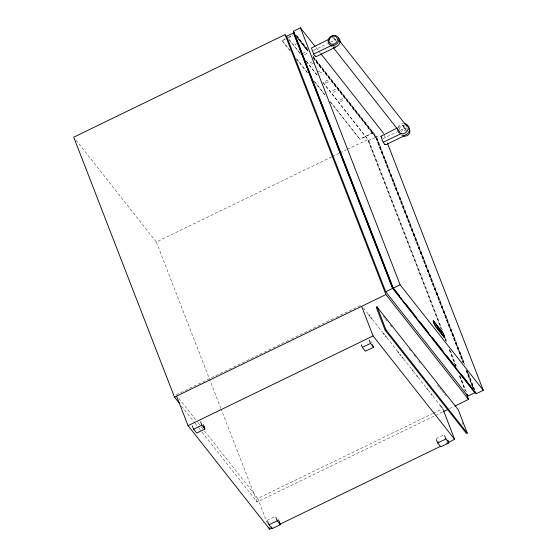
<?xml version="1.0" encoding="UTF-8"?>
<svg xmlns="http://www.w3.org/2000/svg" width="557" height="557" viewBox="0 0 557 557"><rect width="100%" height="100%" fill="white"/><g stroke="black" fill="none" stroke-linecap="round" stroke-linejoin="round"><path stroke-width="0.42" stroke-dasharray="2.79 2.09" d="M267.346 520.788L267.534 520.238L275.276 516.478L275.847 516.666M289.71 50.339L282.141 40.765L282.065 40.25L285.17 38.746M373.148 132.51L373.225 133.019L359.864 139.361M436.027 438.679L443.943 434.662L444.514 434.843M313.417 50.541L327.453 43.655M75.884 139.988L156.329 241.989L331.575 156.97M330.788 102.21L359.78 138.965L373.141 132.559M323.151 82.603L368.79 140.503L375.864 137.28L463.264 362.614L375.871 137.203L314.113 58.854M463.194 362.948L375.759 137.523L376.33 137.182L464.747 365.086M382.944 138.749L396.981 131.856M204.579 431.048L257.745 498.445L432.434 413.698M288.268 37.242L292.926 34.987M285.358 39.241L282.204 40.821M288.463 37.73L293.114 35.474M296.763 43.516L295.252 44.247L296.38 45.695L298.643 44.567M302.611 53.597L305.626 52.107L306.761 53.556L304.491 54.656M330.552 42.151L335.286 39.937L335.864 40.71M312.226 61.799L309.957 62.899L311.085 64.347L314.099 62.85M317.316 72.25L320.331 70.76L321.459 72.208L319.948 72.939M325.789 83L328.811 81.531L327.683 80.083L324.668 81.58L325.782 82.972M335.036 89.412L332.014 90.882L333.142 92.323L336.163 90.861L335.042 89.44M332.355 156.587L339.387 153.175M340.167 152.799L346.419 149.763M347.199 149.387L367.836 139.626L441.137 328.616M312.519 55.616L376.511 136.764L380.055 135.045M397.956 127.664L401.827 125.785L403.289 125.771L405.433 128.201L406.854 131.863M400.079 130.352L404.814 128.138L405.956 130.38M176.277 394.843L290.552 339.408M291.339 339.025L335.175 317.762M335.955 317.386L361.006 305.236M433.214 413.315L441.826 409.137M442.571 412.02L257.362 501.857L256.861 501.704M449.603 408.608L454.296 406.332M447.013 438.561L447.375 438.665M331.359 46.551L332.257 46.941A5.667 4.79 -38.2 0 1 331.436 46.565M375.71 137.433L313.055 57.942M335.906 39.993L333.761 37.563L335.286 39.937M403.289 125.771L404.814 128.138M316.014 47.582L320.303 53.026M296.435 35.216L307.854 49.664M296.63 35.704L307.882 49.984M313.243 56.786L373.281 132.907M296.526 35.913L307.819 50.221M313.125 56.967L376.372 137.182L464.747 365.037M296.394 36.379L307.673 50.68M297.375 37.653L308.655 51.961M313.487 58.095L375.801 137.196M298.058 38.92L307.701 51.147M288.777 39.004L300.592 53.987M306.503 61.479L317.239 75.104M289.487 40.125L300.912 54.558M306.085 61.186L317.511 75.613M322.865 82.408L367.843 139.466L441.151 328.463M290.587 51.209L282.009 40.362M296.484 58.687L307.743 72.967M314.712 81.809L324.898 94.732M296.616 59.126L307.93 73.461M313.765 80.883L326.096 96.521M329.848 101.283L359.961 139.431L359.78 138.965M383.23 316.084L384.845 318.131M385.381 318.813L386.997 320.86M390.22 324.954L391.836 327.001M409.04 348.828L410.655 350.875M413.879 354.969L415.494 357.016M418.718 361.11L420.333 363.157M437.544 384.991L439.153 387.038M439.696 387.714L441.304 389.761M441.847 390.443L443.999 393.172M444.535 393.855L446.15 395.902M363.38 307.951L368.33 314.19M372.487 319.516L382.673 332.432M386.962 337.876L397.273 350.91M403.581 358.959L411.748 369.277M413.767 371.881L416.037 374.715M418.056 377.319L426.223 387.637M428.242 390.241L430.923 393.639M433.067 396.361L439.626 404.64M370.871 341.49L372.02 343.07M437.941 441.109L438.902 442.321M277.762 519.089L278.723 520.308M178.846 398.401L197.61 422.206M198.146 422.888L200.826 426.286M201.362 426.968L204.043 430.366M181.54 406.081L194.748 422.902M194.929 423.062L198.494 427.658M199.03 428.333L257.042 501.864M402.836 125.631L405.148 131.591M333.309 37.423L335.161 41.684M257.139 501.892L221.178 409.298M384.233 134.947L385.799 139.006M376.511 136.764L464.872 364.563M468.326 373.482L474.62 389.691M474.494 390.178L466.947 370.711L474.494 390.22M466.731 371.449L473.018 387.658M466.411 370.718L472.385 386.119M472.698 386.934L473.638 389.364M466.028 370.245L472.315 386.461M442.446 330.336L368.859 140.559M445.593 338.447L447.16 342.499M450.307 350.604L456.28 366.005M460.054 375.731L466.655 392.755M445.238 339.004L446.498 342.249M449.332 349.552L455.626 365.775M459.713 376.316L465.374 390.917M445.231 339.164L445.858 340.787M449.318 349.705L455.612 365.928M459.386 375.662L465.053 390.262M462.129 422.269L463.055 424.65M267.409 523.448L257.745 498.445M220.864 408.483L156.329 241.989M401.451 132.183A4.498 3.808 -38.2 0 1 407.508 128.166M398.151 127.198A5.667 4.79 -38.2 0 1 403.275 123.55M399.007 129.739A5.667 4.79 -38.2 0 1 404.5 125.102M331.951 38.057A5.667 4.79 -38.2 0 1 332.905 37.493M342.388 98.735L339.359 100.204L340.494 101.653L343.516 100.183L342.395 98.763"/><path stroke-width="0.84" d="M179.396 403.365L174.411 396.932L73.726 137.196L284.885 34.694L286.813 36.734M286.625 36.24L293.616 32.884L392.671 288.366L474.822 392.769L467.908 396.048L385.75 291.812L286.625 36.33M335.321 47.338L316.745 56.348L315.276 56.368L313.946 54.677L311.44 48.034L329.201 39.081M404.848 135.539L386.273 144.555L384.803 144.569L382.708 141.422L380.967 136.235L397.183 128.033M203.973 426.474L204.718 429.231L196.718 433.033L193.739 429.35L192.311 425.806M372.64 344.658L373.385 347.415L365.385 351.216L362.405 347.533L361.284 344.783M279.329 522.076L280.074 524.826L272.074 528.628L269.094 524.952L267.666 521.401M466.627 394.321L468.521 399.355L455.076 405.956M447.995 440.26L448.74 443.01L440.74 446.811L437.76 443.135L436.333 439.584M442.836 408.831L454.644 439.285L446.714 443.316M467.232 433.102L458.3 409.813L376.964 306.803L376.233 307.262L385.159 330.273L466.432 433.423L467.232 433.102L386.043 329.946L377.061 306.782M392.581 288.22L393.186 287.92L399.613 296.073M392.671 288.366L385.729 291.736M468.521 399.355L385.917 294.562L174.536 397.099M204.906 429.057L201.871 425.214L193.69 429.182M454.651 439.41L373.072 335.913L188.064 425.652L176.785 396.675M386.043 329.946L385.235 330.405M373.573 347.241L370.537 343.397L362.356 347.366M280.262 524.659L277.226 520.809L269.045 524.778M448.928 442.843L445.892 438.993L437.711 442.961M387.373 143.058L483.274 390.311L476.193 393.75L393.047 288.268L293.372 31.289L300.453 27.85L314.942 46.224M293.817 33.42L294.381 33.218M331.652 45.396L313.751 53.994M401.179 133.596L383.279 142.202M393.047 288.268L400.135 284.829L483.274 390.311M474.606 392.163L475.121 391.843M443.351 411.637L448.044 409.367M272.157 527.987L269.581 529.129L188.064 425.652M279.983 524.193L440.448 446.352M339.38 40.654L406.895 126.307M333.594 48.013L400.037 132.308M320.839 53.709L383.599 133.332M381.914 137.69L380.967 136.235M293.372 31.289L294.444 32.647M433.618 321.013L442.084 331.735A3.627 0.487 64.1 0 1 444.409 336.15L444.444 336.282A3.627 0.487 64.1 0 1 444.354 337.66L435.901 326.938A3.627 0.487 64.1 0 1 433.576 322.517L433.541 322.392A3.627 0.487 64.1 0 1 433.611 321.027M439.236 329.048C441.729 335.537 439.034 326.959 440.065 330.83M440.197 330.398L440.559 330.865L439.967 329.974L441.276 332.689L440.796 331.944M440.441 331.025L440.893 331.742L440.545 331.297M435.713 326.235L444.166 336.943M400.685 297.438L401.757 298.796M405.503 303.551L414.074 314.42M415.139 315.777L416.211 317.135M419.428 321.215L428.528 332.766M432.281 337.521L442.989 351.105M446.742 355.86L455.842 367.411M461.196 374.207L470.303 385.757M471.375 387.115L472.447 388.473M368.734 314.754L369.806 316.111M370.878 317.476L371.951 318.834M383.209 333.114L384.281 334.472M385.353 335.836L386.426 337.194M397.684 351.474L398.756 352.839M399.829 354.196L400.901 355.554M402.098 357.03L403.171 358.395M412.159 369.841L413.231 371.199M416.573 375.397L417.646 376.755M426.634 388.201L427.706 389.559M431.048 393.757L432.121 395.115M440.03 405.204L442.174 407.919M384.831 144.117L385.256 144.709M315.304 55.909L315.728 56.508M285.107 34.659L385.917 294.562M467.957 396.062L467.281 394.37M272.074 528.628L271.35 526.887M269.651 529.15L268.961 527.451M437.705 327.704L438.742 329.417L437.517 326.924L438.192 327.955L437.677 327.244L437.774 327.725M475.56 392.128L476.193 393.75M435.734 326.221A2.799 0.376 64.1 0 1 433.945 322.816L433.896 322.733A2.799 0.376 64.1 0 1 433.966 321.668L442.411 332.369A2.799 0.376 64.1 0 1 444.173 335.794L444.221 335.878A2.799 0.376 64.1 0 1 444.18 336.929M444.173 335.794L444.208 335.885A2.799 0.376 64.1 0 1 444.152 336.943M300.453 27.85L400.135 284.829M294.695 34.033L392.824 287.022M293.776 33.517L392.219 287.315M444.611 435.567L445.892 438.993M361.848 306.907L373.072 335.913M369.256 339.972L370.537 343.397M278.723 520.308L280.262 524.283M275.945 517.383L277.226 520.809M203.368 424.706L204.906 428.681M200.597 421.788L201.871 425.214M409.04 129.12A4.498 3.808 -38.2 0 1 408.72 134.397A4.498 3.808 -38.2 0 1 403.226 135.769M404.312 123.543A5.667 4.79 -38.2 0 1 408.218 128.806A5.667 4.79 -38.2 0 1 402.3 133.805A5.667 4.79 -38.2 0 1 397.621 129.196M406.519 125.283A5.667 4.79 -38.2 0 1 408.998 131.682A5.667 4.79 -38.2 0 1 401.855 135.149M338.656 38.022A5.667 4.79 -38.2 0 1 339.22 43.954A5.667 4.79 -38.2 0 1 333.309 47.136M439.626 330.44L438.401 328.045L439.57 330.496M439.459 330.141L438.561 328.365L439.459 330.141M333.093 44.247A4.498 3.808 -38.2 0 0 336.971 37.709A4.498 3.808 -38.2 0 0 329.619 38.628A4.498 3.808 -38.2 0 0 333.093 44.247M333.476 45.535A5.667 4.79 -38.2 0 0 338.05 37.18A5.667 4.79 -38.2 0 0 328.783 38.677A5.667 4.79 -38.2 0 0 333.476 45.535"/></g></svg>
